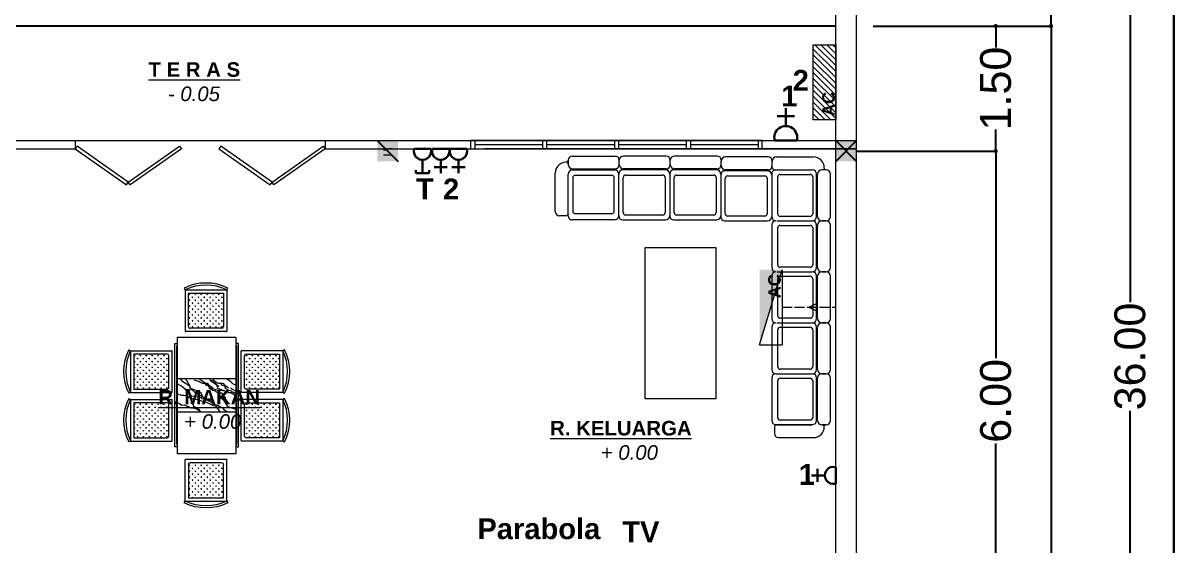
# Model space of a CAD drawing. Header units: millimetres. Extents: x 3154 to 8657, y 46 to 4632.
# Drawn here: x 4047 to 5428, y 2420 to 3047 of the extents above; entities that cross this region are included whole.
import ezdxf

# ---------------------------------------------------------------- set-up
doc = ezdxf.new("R2010")
doc.units = ezdxf.units.MM
doc.linetypes.add('ACAD_ISO02W100', pattern=[15, 12, -3])
doc.layers.add('1', color=7, linetype='Continuous')
for name, color, linetype, lineweight in [('Dimensi', 7, 'Continuous', 5), ('Dinding', 7, 'Continuous', 15), ('lampu', 1, 'Continuous', 30), ('P_N_J', 6, 'Continuous', 9), ('Tangga', 250, 'Continuous', 9), ('TEXT', 7, 'Continuous', 9)]:
    doc.layers.add(name, color=color, linetype=linetype, lineweight=lineweight)
doc.styles.add('kop1', font='swisscl.ttf')
doc.styles.get("Standard").update_dxf_attribs({"font": 'arial.ttf'})
doc.dimstyles.get("Standard").update_dxf_attribs({"dimtxt": 30, "dimasz": 5, "dimexe": 2, "dimexo": 20, "dimgap": 3, "dimtad": 0, "dimlfac": 0.01, "dimzin": 0, "dimdsep": 46, "dimtxsty": 'Standard', "dimblk": 'DOT', "dimcen": 0.09, "dimadec": 0, "dimazin": 0, "dimtfac": 1, "dimtofl": 0, "dimtmove": 0, "dimatfit": 3, "dimldrblk": 'DOT', "dimfxl": 0.18, "dimtolj": 1, "dimtzin": 0, "dimarcsym": 0})

# ---------------------------------------------------------------- blocks, each defined once
blk = doc.blocks.new('_Dot')
at = {"color": 0, "linetype": 'ByBlock', "lineweight": -2}
blk.add_line((-0.5, 0), (-1, 0), dxfattribs=at)
at = {"color": 0, "linetype": 'ByBlock', "const_width": 0.5}
blk.add_lwpolyline([(-0.25, 0, 1), (0.25, 0, 1)], format="xyb", close=True, dxfattribs=at)
blk = doc.blocks.new('*D21')
at = {"layer": 'Defpoints', "color": 0, "transparency": 16777216}
for p in [(5129.9, 3043.4), (5280.6, 3043.4), (5131.5, 843.4)]:
    blk.add_point(p, dxfattribs=at)
at = {"layer": 'Dimensi', "color": 0, "lineweight": -2, "transparency": 16777216}
for p, q in [((5149.9, 3043.4), (5282.6, 3043.4)), ((5280.6, 3038.4), (5280.6, 2009)), ((5280.6, 848.4), (5280.6, 1877.7)), ((5151.5, 843.4), (5282.6, 843.4))]:
    blk.add_line(p, q, dxfattribs=at)
at = {"layer": 'Dimensi', "color": 0, "lineweight": -2, "transparency": 16777216, "xscale": 5, "yscale": 5, "zscale": 5}
for p, rotation in [((5280.6, 3043.4), 90), ((5280.6, 843.4), 270)]:
    blk.add_blockref('_Dot', p, dxfattribs=dict(at, rotation=rotation))
at = {"layer": 'Dimensi', "color": 0, "transparency": 16777216, "insert": (5280.6, 1943.4), "char_height": 37, "attachment_point": 5, "rotation": 90}
blk.add_mtext('\\A1;22.00', dxfattribs=at)
blk = doc.blocks.new('*D25')
at = {"layer": 'Defpoints', "color": 0, "transparency": 16777216}
for p in [(5039.1, 4443.4), (5280.6, 4443.4), (5047.4, 3043.4)]:
    blk.add_point(p, dxfattribs=at)
at = {"layer": 'Dimensi', "color": 0, "lineweight": -2, "transparency": 16777216}
for p, q in [((5059.1, 4443.4), (5282.6, 4443.4)), ((5280.6, 4438.4), (5280.6, 3807)), ((5280.6, 3048.4), (5280.6, 3679.7)), ((5067.4, 3043.4), (5282.6, 3043.4))]:
    blk.add_line(p, q, dxfattribs=at)
at = {"layer": 'Dimensi', "color": 0, "lineweight": -2, "transparency": 16777216, "xscale": 5, "yscale": 5, "zscale": 5}
for p, rotation in [((5280.6, 4443.4), 90), ((5280.6, 3043.4), 270)]:
    blk.add_blockref('_Dot', p, dxfattribs=dict(at, rotation=rotation))
at = {"layer": 'Dimensi', "color": 0, "transparency": 16777216, "insert": (5280.6, 3743.4), "char_height": 37, "attachment_point": 5, "rotation": 90}
blk.add_mtext('\\A1;14.00', dxfattribs=at)
blk = doc.blocks.new('*D28')
at = {"layer": 'Defpoints', "color": 0, "transparency": 16777216}
for p in [(5027.2, 2893.4), (5214.3, 2893.4), (5048.4, 2293.4)]:
    blk.add_point(p, dxfattribs=at)
at = {"layer": 'Dimensi', "color": 0, "lineweight": -2, "transparency": 16777216}
for p, q in [((5047.2, 2893.4), (5216.3, 2893.4)), ((5214.3, 2888.4), (5214.3, 2644.5)), ((5214.3, 2298.4), (5214.3, 2542.3)), ((5068.4, 2293.4), (5216.3, 2293.4))]:
    blk.add_line(p, q, dxfattribs=at)
at = {"layer": 'Dimensi', "color": 0, "lineweight": -2, "transparency": 16777216, "xscale": 5, "yscale": 5, "zscale": 5}
for p, rotation in [((5214.3, 2893.4), 90), ((5214.3, 2293.4), 270)]:
    blk.add_blockref('_Dot', p, dxfattribs=dict(at, rotation=rotation))
at = {"layer": 'Dimensi', "color": 0, "transparency": 16777216, "insert": (5214.3, 2593.4), "char_height": 37, "attachment_point": 5, "rotation": 90}
blk.add_mtext('\\A1;6.00', dxfattribs=at)
blk = doc.blocks.new('*D32')
at = {"layer": 'Defpoints', "color": 0, "transparency": 16777216}
for p in [(5098.5, 3043.4), (5214.3, 3043.4), (5122.9, 2893.4)]:
    blk.add_point(p, dxfattribs=at)
at = {"layer": 'Dimensi', "color": 0, "lineweight": -2, "transparency": 16777216}
for p, q in [((5118.5, 3043.4), (5216.3, 3043.4)), ((5214.3, 3038.4), (5214.3, 3017.6)), ((5214.3, 2898.4), (5214.3, 2919.1)), ((5142.9, 2893.4), (5216.3, 2893.4))]:
    blk.add_line(p, q, dxfattribs=at)
at = {"layer": 'Dimensi', "color": 0, "lineweight": -2, "transparency": 16777216, "xscale": 5, "yscale": 5, "zscale": 5}
for p, rotation in [((5214.3, 3043.4), 90), ((5214.3, 2893.4), 270)]:
    blk.add_blockref('_Dot', p, dxfattribs=dict(at, rotation=rotation))
at = {"layer": 'Dimensi', "color": 0, "transparency": 16777216, "insert": (5214.3, 2968.4), "char_height": 37, "attachment_point": 5, "rotation": 90}
blk.add_mtext('\\A1;1.50', dxfattribs=at)
blk = doc.blocks.new('*D34')
at = {"layer": 'Defpoints', "color": 0, "transparency": 16777216}
for p in [(5158.8, 4443.4), (5375.4, 4443.4), (5180.8, 843.4)]:
    blk.add_point(p, dxfattribs=at)
at = {"layer": 'Dimensi', "color": 0, "lineweight": -2, "transparency": 16777216}
for p, q in [((5178.8, 4443.4), (5377.4, 4443.4)), ((5375.4, 4438.4), (5375.4, 2712)), ((5375.4, 848.4), (5375.4, 2581.3)), ((5200.8, 843.4), (5377.4, 843.4))]:
    blk.add_line(p, q, dxfattribs=at)
at = {"layer": 'Dimensi', "color": 0, "lineweight": -2, "transparency": 16777216, "xscale": 5, "yscale": 5, "zscale": 5}
for p, rotation in [((5375.4, 4443.4), 90), ((5375.4, 843.4), 270)]:
    blk.add_blockref('_Dot', p, dxfattribs=dict(at, rotation=rotation))
at = {"layer": 'Dimensi', "color": 0, "transparency": 16777216, "insert": (5375.4, 2646.7), "char_height": 37, "attachment_point": 5, "rotation": 90}
blk.add_mtext('\\A1;36.00', dxfattribs=at)
blk = doc.blocks.new('meja makan')
h = blk.add_hatch()
h.set_pattern_fill('GRASS', color=251, scale=5, angle=-90, style=0)
h.set_pattern_definition([(360, (-83155.737, -30767.688), (3.535534, 3.535534), [0.9375, -6.133568]), (315, (-83155.737, -30767.688), (3.535534, 3.535534), [0.9375, -4.0625]), (45, (-83155.737, -30767.688), (-3.535534, 3.535534), [0.9375, -4.0625])])
h.paths.add_polyline_path([(-81331, -29913.3), (-81373, -29913.3), (-81373, -29953.3, 0.414214), (-81371, -29955.3), (-81333, -29955.3, 0.414214), (-81331, -29953.3)])
h = blk.add_hatch()
h.set_pattern_fill('GRASS', color=251, scale=5, angle=-90, style=0)
h.set_pattern_definition([(360, (-83097.3116, -30767.688), (3.535534, 3.535534), [0.9375, -6.133568]), (315, (-83097.3116, -30767.688), (3.535534, 3.535534), [0.9375, -4.0625]), (45, (-83097.3116, -30767.688), (-3.535534, 3.535534), [0.9375, -4.0625])])
h.paths.add_polyline_path([(-81272.6, -29913.3), (-81314.6, -29913.3), (-81314.6, -29953.3, 0.414214), (-81312.6, -29955.3), (-81274.6, -29955.3, 0.414214), (-81272.6, -29953.3)])
h = blk.add_hatch()
h.set_pattern_fill('GRASS', color=251, scale=5, style=0)
h.set_pattern_definition([(90, (-80591.478, -31805.083), (-3.535534, 3.535534), [0.9375, -6.133568]), (45, (-80591.478, -31805.083), (-3.535534, 3.535534), [0.9375, -4.0625]), (135, (-80591.478, -31805.083), (-3.535534, -3.535534), [0.9375, -4.0625])])
h.paths.add_polyline_path([(-81445.9, -29980.3), (-81445.9, -30022.3), (-81405.9, -30022.3, 0.414214), (-81403.9, -30020.3), (-81403.9, -29982.3, 0.414214), (-81405.9, -29980.3)])
h = blk.add_hatch()
h.set_pattern_fill('GRASS', color=251, scale=50, style=0)
h.set_pattern_definition([(90, (-82054.9467, -31805.083), (3.535534, 3.535534), [0.9375, -6.133568]), (135, (-82054.9467, -31805.083), (3.535534, 3.535534), [0.9375, -4.0625]), (45, (-82054.9467, -31805.083), (3.535534, -3.535534), [0.9375, -4.0625])])
edge = h.paths.add_edge_path()
edge.add_line((-81200.5, -29980.3), (-81200.5, -30022.3))
edge.add_line((-81200.5, -30022.3), (-81240.5, -30022.3))
edge.add_ellipse((-81240.5, -30020.3), major_axis=(1.41, 1.41), ratio=1, start_angle=135, end_angle=225, ccw=False)
edge.add_line((-81242.5, -30020.3), (-81242.5, -29982.3))
edge.add_ellipse((-81240.5, -29982.3), major_axis=(-1.41, 1.41), ratio=1, start_angle=-45, end_angle=45, ccw=False)
edge.add_line((-81240.5, -29980.3), (-81200.5, -29980.3))
h = blk.add_hatch()
h.set_pattern_fill('GRASS', color=251, scale=50, style=0)
h.set_pattern_definition([(360, (-83155.737, -29233.276), (3.535534, -3.535534), [0.9375, -6.133568]), (45, (-83155.737, -29233.276), (3.535534, -3.535534), [0.9375, -4.0625]), (315, (-83155.737, -29233.276), (-3.535534, -3.535534), [0.9375, -4.0625])])
h.paths.add_polyline_path([(-81331, -30087.7), (-81373, -30087.7), (-81373, -30047.7, -0.414214), (-81371, -30045.7), (-81333, -30045.7, -0.414214), (-81331, -30047.7)])
h = blk.add_hatch()
h.set_pattern_fill('GRASS', color=251, scale=50, style=0)
h.set_pattern_definition([(360, (-83097.3116, -29233.276), (3.535534, -3.535534), [0.9375, -6.133568]), (45, (-83097.3116, -29233.276), (3.535534, -3.535534), [0.9375, -4.0625]), (315, (-83097.3116, -29233.276), (-3.535534, -3.535534), [0.9375, -4.0625])])
h.paths.add_polyline_path([(-81272.6, -30087.7), (-81314.6, -30087.7), (-81314.6, -30047.7, -0.414214), (-81312.6, -30045.7), (-81274.6, -30045.7, -0.414214), (-81272.6, -30047.7)])
at = {"color": 251}
for p, q in [((-81378.1, -29907), (-81377, -29909.3)), ((-81377, -29909.3), (-81327, -29909.3)), ((-81377, -29909.3), (-81377, -29958.8)), ((-81373, -29913.3), (-81331, -29913.3)), ((-81373, -29953.3), (-81373, -29913.3)), ((-81331, -29913.3), (-81331, -29953.3)), ((-81327, -29909.3), (-81325.9, -29907)), ((-81327, -29909.3), (-81327, -29958.8)), ((-81319.7, -29907), (-81318.6, -29909.3)), ((-81318.6, -29909.3), (-81268.6, -29909.3)), ((-81318.6, -29909.3), (-81318.6, -29958.8)), ((-81314.6, -29913.3), (-81272.6, -29913.3)), ((-81314.6, -29953.3), (-81314.6, -29913.3)), ((-81272.6, -29913.3), (-81272.6, -29953.3)), ((-81268.6, -29909.3), (-81267.5, -29907)), ((-81268.6, -29909.3), (-81268.6, -29958.8)), ((-81327.5, -29959.3), (-81376.5, -29959.3)), ((-81333, -29955.3), (-81371, -29955.3)), ((-81269.1, -29959.3), (-81318.1, -29959.3)), ((-81274.6, -29955.3), (-81312.6, -29955.3)), ((-81343.3, -29965.5), (-81343.3, -30035.5)), ((-81303.3, -29965.5), (-81303.3, -30035.5)), ((-81449.9, -29976.3), (-81452.1, -29975.2)), ((-81449.9, -30026.3), (-81449.9, -29976.3)), ((-81449.9, -29976.3), (-81400.4, -29976.3)), ((-81445.9, -30022.3), (-81445.9, -29980.3)), ((-81445.9, -29980.3), (-81405.9, -29980.3)), ((-81403.9, -29982.3), (-81403.9, -30020.3)), ((-81399.9, -29976.8), (-81399.9, -30025.8)), ((-81246.5, -29976.8), (-81246.5, -30025.8)), ((-81196.5, -29976.3), (-81246, -29976.3)), ((-81242.5, -29982.3), (-81242.5, -30020.3)), ((-81200.5, -29980.3), (-81240.5, -29980.3)), ((-81200.5, -30022.3), (-81200.5, -29980.3)), ((-81196.5, -29976.3), (-81194.3, -29975.2)), ((-81196.5, -30026.3), (-81196.5, -29976.3)), ((-81452.1, -30027.5), (-81449.9, -30026.3)), ((-81449.9, -30026.3), (-81400.4, -30026.3)), ((-81405.9, -30022.3), (-81445.9, -30022.3)), ((-81196.5, -30026.3), (-81246, -30026.3)), ((-81240.5, -30022.3), (-81200.5, -30022.3)), ((-81194.3, -30027.5), (-81196.5, -30026.3)), ((-81377, -30091.7), (-81377, -30042.2)), ((-81327.5, -30041.7), (-81376.5, -30041.7)), ((-81327, -30091.7), (-81327, -30042.2)), ((-81318.6, -30091.7), (-81318.6, -30042.2)), ((-81269.1, -30041.7), (-81318.1, -30041.7)), ((-81268.6, -30091.7), (-81268.6, -30042.2)), ((-81373, -30047.7), (-81373, -30087.7)), ((-81333, -30045.7), (-81371, -30045.7)), ((-81331, -30087.7), (-81331, -30047.7)), ((-81314.6, -30047.7), (-81314.6, -30087.7)), ((-81274.6, -30045.7), (-81312.6, -30045.7)), ((-81272.6, -30087.7), (-81272.6, -30047.7)), ((-81378.1, -30093.9), (-81377, -30091.7)), ((-81377, -30091.7), (-81327, -30091.7)), ((-81373, -30087.7), (-81331, -30087.7)), ((-81327, -30091.7), (-81325.9, -30093.9)), ((-81319.7, -30093.9), (-81318.6, -30091.7)), ((-81318.6, -30091.7), (-81268.6, -30091.7)), ((-81314.6, -30087.7), (-81272.6, -30087.7)), ((-81268.6, -30091.7), (-81267.5, -30093.9))]:
    blk.add_line(p, q, dxfattribs=at)
for points in [[(-81393.3, -29965.5), (-81253.3, -29965.5), (-81253.3, -30035.5), (-81393.3, -30035.5), (-81393.3, -29965.5)], [(-81261.5, -29965.5), (-81261.5, -29962.5), (-81385.8, -29962.5), (-81385.8, -29965.5)], [(-81264.5, -29965.5), (-81264.5, -29964.5), (-81382.8, -29964.5), (-81382.8, -29965.5)], [(-81322.7, -29965.5), (-81326.4, -29971.4), (-81326.6, -29974.7), (-81327.9, -29976.4), (-81328.3, -29978.5), (-81329, -29981.1), (-81329.2, -29984.3), (-81329.6, -29988.4), (-81330.7, -29992), (-81331.8, -29996.1), (-81332.8, -29996.9), (-81336.1, -29999.5), (-81337.6, -30001.9), (-81343.3, -30009.4)], [(-81335.6, -29965.5), (-81337.3, -29969.1), (-81339.5, -29971.4), (-81341.2, -29973.8), (-81343.3, -29976.8)], [(-81324.2, -29965.5), (-81331.5, -29987.5), (-81332.2, -29987.7), (-81333.3, -29987.1), (-81343.3, -29992.6)], [(-81332, -29974.2), (-81334.3, -29977.4), (-81336.3, -29979.4), (-81337.8, -29981.1), (-81337.6, -29986.2), (-81338.8, -29989), (-81339.9, -29990.9), (-81340.8, -29993.5), (-81341.2, -29995.2), (-81341.8, -29996.1)], [(-81326.1, -29965.5), (-81326.2, -29966.1), (-81326.6, -29966.7), (-81327, -29968.2), (-81327.3, -29969.7), (-81328.3, -29970.8), (-81329, -29972.3), (-81329.4, -29974.2), (-81330, -29975.3), (-81331.8, -29978.1), (-81333.7, -29978.3), (-81334.8, -29979.4), (-81335.4, -29981.3), (-81335.6, -29982.2), (-81336.9, -29983)], [(-81332.6, -29971.9), (-81330.9, -29969.6), (-81329.2, -29966.6), (-81328.3, -29965.5)], [(-81323.8, -29987.4), (-81323, -29984.6), (-81320.4, -29983.7), (-81319.3, -29982), (-81317.8, -29980.3), (-81315.2, -29978.6), (-81313.1, -29977.7), (-81310.1, -29975.6), (-81306.7, -29965.5)], [(-81334.1, -29985.8), (-81340.3, -29995.7), (-81342.3, -29996.3), (-81343.3, -29997.3)], [(-81320.4, -29977.6), (-81321.3, -29978.9), (-81322.3, -29980.4), (-81323.2, -29981), (-81324.7, -29981.9), (-81325.8, -29981.9), (-81326.2, -29982.5), (-81326, -29983.6), (-81326.2, -29985.1), (-81326.6, -29985.8), (-81327, -29987.3), (-81327.3, -29988.8), (-81328.3, -29989.8), (-81329, -29991.3), (-81329.4, -29993.3), (-81330, -29994.3), (-81331.8, -29997.1), (-81333.7, -29997.3), (-81334.8, -29998.4), (-81335.4, -30000.3), (-81335.6, -30001.2), (-81336.9, -30002.1)], [(-81303.3, -29983.9), (-81305.4, -29985.6), (-81310.5, -29989.1), (-81310.7, -29992.5), (-81312.5, -29995.5), (-81314.4, -29999.8), (-81315.5, -30003), (-81315.7, -30004.5), (-81317.6, -30009.6), (-81319.1, -30017.4), (-81320.4, -30021.4), (-81322.5, -30024.4), (-81323.2, -30027.4), (-81323.4, -30030.4), (-81324.9, -30035.5)], [(-81303.7, -29975.8), (-81306.2, -29979.9), (-81307.7, -29980.1), (-81308.2, -29981.4), (-81308.8, -29982.4), (-81309.2, -29983.7), (-81309.9, -29985.4), (-81311.2, -29987.4), (-81312.5, -29991.9), (-81313.7, -29993.4), (-81315.9, -29996.8), (-81317, -29999.1)], [(-81332, -29993.3), (-81334.3, -29996.5), (-81336.3, -29998.4), (-81337.8, -30000.1), (-81337.6, -30005.3), (-81338.8, -30008.1), (-81339.9, -30010), (-81340.8, -30012.6), (-81341.2, -30014.3), (-81341.8, -30015.1)], [(-81318.3, -30000.3), (-81326.8, -30014.6), (-81329.6, -30017.6), (-81330, -30021), (-81330.3, -30025.5), (-81331.1, -30026.6), (-81332.8, -30028.7), (-81334.3, -30030.6), (-81336.8, -30035.5)], [(-81317.4, -29994.4), (-81318, -29998.5), (-81318.5, -30001.7), (-81318.7, -30003.6), (-81319.1, -30005.8), (-81319.8, -30006.4), (-81320.8, -30007.5)], [(-81320.9, -30004.6), (-81326.9, -30007.5), (-81332.2, -30020.6), (-81333.3, -30020), (-81343.3, -30025.5)], [(-81320.6, -30006.9), (-81321.3, -30010.9), (-81321.7, -30014.1), (-81321.9, -30016.1), (-81322.3, -30018.2), (-81323, -30018.9), (-81332.8, -30028.7)], [(-81315.2, -30035.5), (-81314.6, -30035.1), (-81313.5, -30033), (-81311.8, -30030.9), (-81312, -30027), (-81311, -30024.6), (-81309.7, -30022.1), (-81308.4, -30019.7), (-81308.4, -30017.1), (-81307.5, -30014.1), (-81305.6, -30010.5), (-81303.3, -30008.4)], [(-81303.3, -30007.3), (-81303.5, -30007.7), (-81305.8, -30009), (-81307.8, -30011.6), (-81309.3, -30014.4), (-81310.1, -30016.1), (-81312.7, -30016.9), (-81314, -30019.7)], [(-81334.1, -30020.5), (-81340.3, -30030.4), (-81342.3, -30031), (-81343.3, -30032)], [(-81261.5, -30035.5), (-81261.5, -30038.5), (-81385.8, -30038.5), (-81385.8, -30035.5)], [(-81264.5, -30035.5), (-81264.5, -30036.5), (-81382.8, -30036.5), (-81382.8, -30035.5)]]:
    blk.add_lwpolyline(points, dxfattribs=at)
for centre, radius, start, end in [((-81352, -29959.3), 58.4, 63.4572, 116.5428), ((-81352, -29959.3), 55.9, 63.4572, 116.5428), ((-81293.6, -29959.3), 58.4, 63.4572, 116.5428), ((-81293.6, -29959.3), 55.9, 63.4572, 116.5428), ((-81376.5, -29958.8), 0.5, 180, 270), ((-81371, -29953.3), 2, 180, 270), ((-81333, -29953.3), 2, 270, 0), ((-81327.5, -29958.8), 0.5, 270, 0), ((-81318.1, -29958.8), 0.5, 180, 270), ((-81312.6, -29953.3), 2, 180, 270), ((-81274.6, -29953.3), 2, 270, 0), ((-81269.1, -29958.8), 0.5, 270, 0), ((-81399.9, -30001.3), 58.4, 153.4572, 206.5428), ((-81399.9, -30001.3), 55.9, 153.4572, 206.5428), ((-81405.9, -29982.3), 2, 0, 90), ((-81400.4, -29976.8), 0.5, 0, 90), ((-81405.9, -30020.3), 2, 270, 0), ((-81400.4, -30025.8), 0.5, 270, 0), ((-81376.5, -30042.2), 0.5, 90, 180), ((-81327.5, -30042.2), 0.5, 0, 90), ((-81318.1, -30042.2), 0.5, 90, 180), ((-81269.1, -30042.2), 0.5, 0, 90), ((-81371, -30047.7), 2, 90, 180), ((-81333, -30047.7), 2, 0, 90), ((-81312.6, -30047.7), 2, 90, 180), ((-81274.6, -30047.7), 2, 0, 90), ((-81352, -30041.7), 58.4, 243.4572, 296.5428), ((-81352, -30041.7), 55.9, 243.4572, 296.5428), ((-81293.6, -30041.7), 58.4, 243.4572, 296.5428), ((-81293.6, -30041.7), 55.9, 243.4572, 296.5428)]:
    blk.add_arc(centre, radius, start, end, dxfattribs=at)
at = {"color": 251, "extrusion": (0, 0, -1)}
for centre, major_axis, start_param, end_param in [((-81246, -29976.8), (0.354, 0.354), 3.926991, 5.497787), ((-81240.5, -29982.3), (-1.41, 1.41), 5.497787, 7.068583), ((-81246.6, -30001.3), (39.6, 39.6), 0.322138, 1.248658), ((-81246.6, -30001.3), (-41.3, 41.3), 1.892935, 2.819454), ((-81246, -30025.8), (-0.354, 0.354), 3.926991, 5.497787), ((-81240.5, -30020.3), (1.41, 1.41), 2.356194, 3.926991)]:
    blk.add_ellipse(centre, major_axis=major_axis, ratio=1, start_param=start_param, end_param=end_param, dxfattribs=at)

msp = doc.modelspace()

# ---------------------------------------------------------------- hatches: boundary and pattern name
at = {"linetype": 'ACAD_ISO02W100', "lineweight": 9}
msp.add_hatch(color=1, dxfattribs=at).paths.add_polyline_path([(4931.024, 2660.861), (4931.024, 2750.861), (4958.024, 2750.861)])
at = {"layer": 'Dinding'}
for points in [[(4497.444, 2905.861), (4472.444, 2905.861), (4472.444, 2880.861), (4497.444, 2880.861)], [(5022.444, 2905.861), (5047.444, 2905.861), (5047.444, 2880.861), (5022.444, 2880.861)], [(5047.444, 2905.861), (5022.444, 2905.861), (5022.444, 2880.861), (5047.444, 2880.861)]]:
    msp.add_hatch(color=256, dxfattribs=at).paths.add_polyline_path(points)
at = {"layer": 'P_N_J', "linetype": 'Continuous'}
h = msp.add_hatch(dxfattribs=at)
h.set_pattern_fill('ANSI31', color=1, scale=40, angle=90, style=0)
h.set_pattern_definition([(315, (158353.231, -454708.9685), (3.535533906, 3.535533906), [])])
h.paths.add_polyline_path([(5022.444, 2931.013), (4995.444, 2931.013), (4995.444, 3021.013), (5022.444, 3021.013)])
h.paths.add_polyline_path([(5025.653, 2931.704), (5025.653, 2969.652), (5002.399, 2969.652), (5002.399, 2931.704)], flags=9)

# ---------------------------------------------------------------- linework, layer by layer
at = {"color": 252, "linetype": 'ByBlock'}
for p, q in [((4472.444, 2905.861), (4497.444, 2880.861)), ((5022.444, 2905.861), (5047.444, 2880.861)), ((5047.444, 2905.861), (5022.444, 2880.861))]:
    msp.add_line(p, q, dxfattribs=at)
at = {"color": 1, "lineweight": 9}
for p, q in [((4931.024, 2660.861), (4958.024, 2750.861)), ((4958.024, 2750.861), (4958.024, 2660.861)), ((4931.024, 2660.861), (4958.024, 2660.861))]:
    msp.add_line(p, q, dxfattribs=at)
at = {"linetype": 'ByBlock', "lineweight": 30}
msp.add_lwpolyline([(3154.051, 4632.468), (5428.109, 4632.468), (5428.109, 45.828), (3154.051, 45.828)], close=True, dxfattribs=at)
at = {"layer": '1', "linetype": 'ByBlock'}
msp.add_line((5022.444, 3043.361), (3447.444, 3043.361), dxfattribs=at)
at = {"layer": 'Dinding'}
for p, q in [((5022.444, 2905.861), (5022.444, 4438.361)), ((5047.444, 1684.865), (5047.444, 4443.361)), ((3722.444, 2905.861), (4479.944, 2905.861)), ((4479.944, 2905.861), (5047.444, 2905.861)), ((5022.444, 1684.865), (5022.444, 2905.861)), ((3722.444, 2895.861), (4109.944, 2895.861)), ((4409.944, 2895.861), (5047.444, 2895.861)), ((4479.944, 2894.861), (4483.944, 2894.861)), ((4479.944, 2888.861), (4489.944, 2888.861)), ((4489.944, 2895.861), (4483.944, 2895.861)), ((4483.944, 2894.861), (4483.944, 2895.861)), ((5022.444, 1684.865), (5022.444, 2705.861)), ((5022.444, 1684.865), (5022.444, 2705.861)), ((5022.444, 1684.865), (5022.444, 2705.861)), ((5022.444, 1684.865), (5022.444, 2705.861)), ((5022.444, 1684.865), (5022.444, 2705.861)), ((5022.444, 1684.865), (5022.444, 2705.861)), ((5022.444, 1684.865), (5022.444, 2705.861)), ((5047.444, 1684.865), (5047.444, 2705.861)), ((5047.444, 1684.865), (5047.444, 2705.861)), ((5047.444, 1684.865), (5047.444, 2705.861)), ((5047.444, 1684.865), (5047.444, 2705.861)), ((5047.444, 1684.865), (5047.444, 2705.861)), ((5047.444, 1684.865), (5047.444, 2705.861)), ((5047.444, 1684.865), (5047.444, 2705.861))]:
    msp.add_line(p, q, dxfattribs=at)
at = {"layer": 'Dinding', "linetype": 'Continuous', "lineweight": 9}
for p, q in [((4109.944, 2905.861), (4109.944, 2895.861)), ((4589.301, 2905.861), (4589.301, 2895.861)), ((4670.551, 2900.861), (4589.301, 2900.861)), ((4670.551, 2905.861), (4670.551, 2895.861)), ((4675.551, 2905.861), (4675.551, 2895.861)), ((4756.801, 2900.861), (4675.551, 2900.861)), ((4756.801, 2905.861), (4756.801, 2895.861)), ((4761.801, 2905.861), (4761.801, 2895.861)), ((4843.051, 2900.861), (4761.801, 2900.861)), ((4843.051, 2905.861), (4843.051, 2895.861)), ((4848.051, 2905.861), (4848.051, 2895.861)), ((4929.301, 2900.861), (4848.051, 2900.861)), ((4929.301, 2905.861), (4929.301, 2895.861))]:
    msp.add_line(p, q, dxfattribs=at)
at = {"layer": 'Dinding', "linetype": 'ByBlock'}
msp.add_line((5047.444, 2895.861), (4601.389, 2895.861), dxfattribs=at)
at = {"layer": 'Dinding', "linetype": 'Continuous', "lineweight": 9}
for points in [[(4934.301, 2905.861), (4584.301, 2905.861), (4584.301, 2895.861), (4934.301, 2895.861)], [(4109.944, 2895.861), (4171.38, 2852.842), (4173.674, 2856.119), (4112.238, 2899.137)], [(4237.405, 2895.861), (4175.969, 2852.842), (4173.674, 2856.119), (4235.111, 2899.137)], [(4282.482, 2895.861), (4343.919, 2852.842), (4346.213, 2856.119), (4284.777, 2899.137)], [(4409.944, 2895.861), (4348.507, 2852.842), (4346.213, 2856.119), (4407.649, 2899.137)]]:
    msp.add_lwpolyline(points, close=True, dxfattribs=at)
at = {"layer": 'lampu', "color": 3, "ltscale": 0.1}
for p, q in [((4962.444, 2923.331), (4962.444, 2944.805)), ((4972.951, 2935.107), (4951.937, 2935.107)), ((4949.11, 2905.861), (4975.777, 2905.861))]:
    msp.add_line(p, q, dxfattribs=at)
at = {"layer": 'lampu', "color": 6, "ltscale": 0.1}
for p, q in [((4536.648, 2895.861), (4516.648, 2895.861)), ((4536.648, 2895.861), (4516.648, 2895.861)), ((4558.523, 2895.861), (4538.523, 2895.861)), ((4565.023, 2895.861), (4557.023, 2895.861)), ((4579.773, 2895.861), (4559.773, 2895.861)), ((4564.175, 2884.177), (4564.175, 2885.756)), ((4573.773, 2895.861), (4565.773, 2895.861)), ((4526.648, 2882.758), (4526.648, 2866.652)), ((4540.642, 2873.926), (4556.403, 2873.926)), ((4548.523, 2882.758), (4548.523, 2866.652)), ((4561.892, 2873.926), (4577.653, 2873.926)), ((4569.773, 2882.758), (4569.773, 2866.652)), ((4518.767, 2866.652), (4518.767, 2870.599)), ((4518.767, 2866.652), (4534.528, 2866.652)), ((4534.528, 2866.652), (4534.528, 2870.599)), ((5022.444, 2493.968), (5022.444, 2513.968)), ((5009.341, 2503.968), (4993.235, 2503.968)), ((5000.509, 2511.848), (5000.509, 2496.087))]:
    msp.add_line(p, q, dxfattribs=at)
at = {"layer": 'lampu', "color": 3, "ltscale": 0.1}
msp.add_arc((4962.444, 2909.508), 13.823, 344.702794, 195.297206, dxfattribs=at)
at = {"layer": 'lampu', "color": 6, "ltscale": 0.1}
for centre, start, end in [((4526.648, 2893.125), 164.702794, 15.297206), ((4548.523, 2893.125), 164.702794, 15.297206), ((4569.773, 2893.125), 164.702794, 15.297206), ((5019.708, 2503.968), 74.702794, 285.297206)]:
    msp.add_arc(centre, 10.367, start, end, dxfattribs=at)
at = {"layer": 'P_N_J', "color": 0, "linetype": 'Continuous'}
msp.add_line((4409.944, 2905.861), (4409.944, 2895.861), dxfattribs=at)
at = {"layer": 'P_N_J', "color": 1, "linetype": 'ACAD_ISO02W100'}
for p, q in [((4990.234, 2705.861), (4999.444, 2710.361)), ((4958.024, 2705.861), (5022.444, 2705.861)), ((4990.234, 2705.861), (4999.444, 2701.361))]:
    msp.add_line(p, q, dxfattribs=at)
at = {"layer": 'P_N_J', "color": 1, "linetype": 'Continuous'}
msp.add_lwpolyline([(4995.444, 3021.013), (5022.444, 3021.013), (5022.444, 2931.013), (4995.444, 2931.013)], close=True, dxfattribs=at)
at = {"layer": 'Tangga', "color": 253}
for p, q in [((4706.572, 2887.374), (4757.572, 2887.374)), ((4818.772, 2887.374), (4767.772, 2887.374)), ((4879.972, 2887.374), (4828.972, 2887.374)), ((4941.172, 2886.234), (4890.172, 2886.234)), ((4951.372, 2886.234), (4995.342, 2886.234)), ((4701.445, 2877.174), (4701.445, 2882.274)), ((4701.472, 2882.274), (4701.472, 2877.174)), ((4706.572, 2872.074), (4757.572, 2872.074)), ((4762.672, 2877.174), (4762.672, 2882.274)), ((4818.772, 2872.074), (4767.772, 2872.074)), ((4823.872, 2877.174), (4823.872, 2882.274)), ((4823.872, 2876.034), (4823.872, 2881.134)), ((4879.972, 2872.074), (4828.972, 2872.074)), ((4885.072, 2876.034), (4885.072, 2881.134)), ((4946.272, 2873.754), (4946.272, 2881.134)), ((5008.602, 2872.974), (5008.602, 2870.934)), ((4685.941, 2820.803), (4685.941, 2866.804)), ((4701.5, 2818.76), (4701.5, 2865.739)), ((4701.5, 2818.76), (4701.5, 2865.739)), ((4706.6, 2870.842), (4757.572, 2870.842)), ((4706.835, 2861.131), (4706.835, 2821.262)), ((4753.589, 2864.191), (4709.29, 2864.191)), ((4756.649, 2821.262), (4756.649, 2861.131)), ((4761.999, 2815.605), (4761.996, 2865.742)), ((4818.069, 2870.842), (4767.096, 2870.842)), ((4767.343, 2819.568), (4767.343, 2861.532)), ((4770.403, 2864.592), (4814.702, 2864.592)), ((4817.762, 2861.532), (4817.762, 2819.568)), ((4823.169, 2866.734), (4823.169, 2815.761)), ((4879.269, 2870.842), (4828.296, 2870.842)), ((4828.543, 2819.568), (4828.543, 2861.532)), ((4831.603, 2864.592), (4875.902, 2864.592)), ((4878.962, 2861.532), (4878.962, 2819.568)), ((4884.369, 2866.734), (4884.369, 2815.761)), ((4940.469, 2869.702), (4889.496, 2869.702)), ((4889.743, 2818.428), (4889.743, 2860.392)), ((4941.172, 2870.934), (4890.172, 2870.934)), ((4892.803, 2863.452), (4937.102, 2863.452)), ((4940.162, 2860.392), (4940.162, 2818.428)), ((4945.569, 2865.594), (4945.569, 2814.622)), ((4949.332, 2870.694), (4994.28, 2870.694)), ((4952.756, 2817.988), (4952.756, 2862.287)), ((4955.816, 2865.347), (4991.626, 2865.347)), ((4994.686, 2862.287), (4994.686, 2817.988)), ((4999.38, 2814.622), (4999.38, 2865.594)), ((5000.612, 2814.594), (5000.612, 2865.594)), ((5010.812, 2870.694), (5005.712, 2870.694)), ((5015.912, 2814.594), (5015.912, 2865.594)), ((4709.895, 2818.202), (4753.589, 2818.202)), ((4698.421, 2815.703), (4691.041, 2815.703)), ((4756.901, 2810.661), (4706.608, 2810.661)), ((4767.096, 2810.661), (4818.069, 2810.661)), ((4814.702, 2816.508), (4770.403, 2816.508)), ((4828.296, 2810.661), (4879.269, 2810.661)), ((4875.902, 2816.508), (4831.603, 2816.508)), ((4889.496, 2809.522), (4940.469, 2809.522)), ((4937.102, 2815.368), (4892.803, 2815.368)), ((4945.569, 2804.422), (4945.569, 2753.449)), ((4951.767, 2809.522), (4994.28, 2809.522)), ((4951.767, 2809.522), (4994.28, 2809.522)), ((4991.626, 2814.928), (4955.816, 2814.928)), ((4955.816, 2804.175), (4991.626, 2804.175)), ((4999.38, 2753.449), (4999.38, 2804.422)), ((5000.612, 2753.422), (5000.612, 2804.422)), ((5010.812, 2809.522), (5005.712, 2809.522)), ((5005.712, 2809.494), (5010.812, 2809.494)), ((5015.912, 2753.422), (5015.912, 2804.422)), ((4952.756, 2756.815), (4952.756, 2801.115)), ((4994.686, 2801.115), (4994.686, 2756.815)), ((4951.767, 2748.363), (4994.28, 2748.363)), ((4951.767, 2748.322), (4994.28, 2748.322)), ((4951.767, 2748.322), (4994.28, 2748.322)), ((4991.626, 2753.755), (4955.816, 2753.755)), ((5010.812, 2748.322), (5005.712, 2748.322)), ((5005.712, 2748.294), (5010.812, 2748.294)), ((4945.569, 2743.263), (4945.569, 2692.29)), ((4952.756, 2695.657), (4952.756, 2739.956)), ((4955.816, 2743.016), (4991.626, 2743.016)), ((4994.686, 2739.956), (4994.686, 2695.657)), ((4999.38, 2692.29), (4999.38, 2743.263)), ((5000.612, 2692.263), (5000.612, 2743.263)), ((5015.912, 2692.263), (5015.912, 2743.263)), ((4991.626, 2692.597), (4955.816, 2692.597)), ((4945.569, 2682.104), (4945.569, 2631.131)), ((4951.767, 2687.204), (4994.28, 2687.204)), ((4951.767, 2687.163), (4994.28, 2687.163)), ((4951.767, 2687.163), (4994.28, 2687.163)), ((4952.756, 2634.498), (4952.756, 2678.797)), ((4955.816, 2681.857), (4991.626, 2681.857)), ((4994.686, 2678.797), (4994.686, 2634.498)), ((4999.38, 2631.131), (4999.38, 2682.104)), ((5000.612, 2631.104), (5000.612, 2682.104)), ((5010.812, 2687.163), (5005.712, 2687.163)), ((5005.712, 2687.135), (5010.812, 2687.135)), ((5015.912, 2631.104), (5015.912, 2682.104)), ((4950.664, 2626.031), (4994.275, 2626.031)), ((4950.664, 2626.031), (4994.275, 2626.031)), ((4991.626, 2631.438), (4955.816, 2631.438)), ((5010.812, 2626.004), (5005.712, 2626.004)), ((5005.712, 2625.976), (5010.812, 2625.976)), ((4945.569, 2620.931), (4945.569, 2569.959)), ((4952.756, 2573.325), (4952.756, 2617.624)), ((4955.816, 2620.684), (4991.626, 2620.684)), ((4994.686, 2617.624), (4994.686, 2573.325)), ((4999.38, 2569.959), (4999.38, 2620.931)), ((5000.612, 2569.931), (5000.612, 2620.931)), ((5015.912, 2569.931), (5015.912, 2620.931)), ((4991.626, 2570.265), (4955.816, 2570.265)), ((4948.707, 2561.78), (4948.707, 2554.4)), ((4951.767, 2564.859), (4994.28, 2564.859)), ((4951.767, 2564.84), (4994.28, 2564.84)), ((5010.812, 2564.84), (5005.712, 2564.84)), ((5005.712, 2564.831), (5010.812, 2564.831)), ((5008.602, 2562.56), (5008.602, 2564.831)), ((4953.807, 2549.3), (4995.342, 2549.3))]:
    msp.add_line(p, q, dxfattribs=at)
msp.add_lwpolyline([(4793.934, 2777.473), (4878.677, 2777.473), (4878.677, 2595.74), (4793.934, 2595.74)], close=True, dxfattribs=at)
for centre, radius, start, end in [((4706.572, 2882.274), 5.1, 90, 180), ((4757.572, 2882.274), 5.1, 0, 90), ((4767.772, 2882.274), 5.1, 90, 180), ((4818.772, 2882.274), 5.1, 0, 90), ((4828.972, 2882.274), 5.1, 90, 180), ((4879.972, 2882.274), 5.1, 0, 90), ((4890.172, 2881.134), 5.1, 90, 180), ((4941.172, 2881.134), 5.1, 0, 90), ((4951.372, 2881.134), 5.1, 90, 180), ((4995.342, 2872.974), 13.26, 0, 90), ((4699.201, 2866.804), 13.26, 80.138556, 180), ((4706.572, 2877.174), 5.1, 180, 270), ((4757.572, 2877.174), 5.1, 270, 0), ((4767.772, 2877.174), 5.1, 180, 270), ((4818.772, 2877.174), 5.1, 270, 0), ((4828.972, 2877.174), 5.1, 180, 270), ((4879.972, 2877.174), 5.1, 270, 0), ((4890.172, 2876.034), 5.1, 180, 270), ((4941.172, 2876.034), 5.1, 270, 0), ((4949.332, 2873.754), 3.06, 180, 270), ((4706.6, 2865.742), 5.1, 90, 180), ((4709.895, 2861.131), 3.06, 90, 180), ((4753.589, 2861.131), 3.06, 0, 90), ((4756.896, 2865.742), 5.1, 0, 90), ((4767.096, 2865.742), 5.1, 90, 180), ((4770.403, 2861.532), 3.06, 90, 180), ((4814.702, 2861.532), 3.06, 0, 90), ((4818.069, 2865.742), 5.1, 0, 90), ((4828.296, 2865.742), 5.1, 90, 180), ((4831.603, 2861.532), 3.06, 90, 180), ((4875.902, 2861.532), 3.06, 0, 90), ((4879.269, 2865.742), 5.1, 0, 90), ((4889.496, 2864.602), 5.1, 90, 180), ((4892.803, 2860.392), 3.06, 90, 180), ((4937.102, 2860.392), 3.06, 0, 90), ((4940.469, 2864.602), 5.1, 0, 90), ((4950.215, 2866.028), 4.667, 91.009712, 185.335113), ((4955.816, 2862.287), 3.06, 90, 180), ((4991.626, 2862.287), 3.06, 0, 90), ((4994.28, 2865.594), 5.1, 0, 90), ((5005.712, 2865.594), 5.1, 90, 180), ((5010.812, 2865.594), 5.1, 0, 90), ((4691.041, 2820.803), 5.1, 180, 270), ((4698.455, 2818.745), 3.045, 269.882554, 0.283542), ((4706.854, 2816.353), 5.697, 165.962879, 267.534157), ((4709.895, 2821.262), 3.06, 180, 270), ((4753.589, 2821.262), 3.06, 270, 0), ((4770.403, 2819.568), 3.06, 180, 270), ((4814.702, 2819.568), 3.06, 270, 0), ((4831.603, 2819.568), 3.06, 180, 270), ((4875.902, 2819.568), 3.06, 270, 0), ((4892.803, 2818.428), 3.06, 180, 270), ((4937.102, 2818.428), 3.06, 270, 0), ((4955.816, 2817.988), 3.06, 180, 270), ((4991.626, 2817.988), 3.06, 270, 0), ((4756.901, 2815.761), 5.1, 270, 0), ((4767.096, 2815.761), 5.1, 180, 270), ((4818.069, 2815.761), 5.1, 270, 0), ((4828.296, 2815.761), 5.1, 180, 270), ((4879.269, 2815.761), 5.1, 270, 0), ((4889.496, 2814.622), 5.1, 180, 270), ((4940.469, 2814.622), 5.1, 270, 0), ((4950.669, 2814.622), 5.1, 180, 270), ((4950.669, 2804.422), 5.1, 90, 180), ((4955.816, 2801.115), 3.06, 90, 180), ((4991.626, 2801.115), 3.06, 0, 90), ((4994.28, 2814.622), 5.1, 270, 0), ((4994.28, 2804.422), 5.1, 0, 90), ((5005.712, 2814.594), 5.1, 180, 270), ((5005.712, 2804.422), 5.1, 90, 180), ((5010.812, 2814.594), 5.1, 270, 0), ((5010.812, 2804.422), 5.1, 0, 90), ((4950.669, 2753.449), 5.1, 180, 270), ((4950.669, 2743.263), 5.1, 90, 180), ((4955.816, 2756.815), 3.06, 180, 270), ((4991.626, 2756.815), 3.06, 270, 0), ((4994.28, 2753.449), 5.1, 270, 0), ((4994.28, 2743.263), 5.1, 0, 90), ((5005.712, 2753.422), 5.1, 180, 270), ((5005.712, 2743.263), 5.1, 90, 180), ((5010.812, 2753.422), 5.1, 270, 0), ((5010.812, 2743.263), 5.1, 0, 90), ((4955.816, 2739.956), 3.06, 90, 180), ((4991.626, 2739.956), 3.06, 0, 90), ((4955.816, 2695.657), 3.06, 180, 270), ((4991.626, 2695.657), 3.06, 270, 0), ((4950.669, 2692.29), 5.1, 180, 270), ((4950.669, 2682.104), 5.1, 90, 180), ((4955.816, 2678.797), 3.06, 90, 180), ((4991.626, 2678.797), 3.06, 0, 90), ((4994.28, 2692.29), 5.1, 270, 0), ((4994.28, 2682.104), 5.1, 0, 90), ((5005.712, 2692.263), 5.1, 180, 270), ((5005.712, 2682.104), 5.1, 90, 180), ((5010.812, 2692.263), 5.1, 270, 0), ((5010.812, 2682.104), 5.1, 0, 90), ((4950.669, 2631.131), 5.1, 180, 270), ((4950.669, 2620.931), 5.1, 90, 180), ((4955.816, 2634.498), 3.06, 180, 270), ((4991.626, 2634.498), 3.06, 270, 0), ((4994.28, 2631.131), 5.1, 270, 0), ((4994.28, 2620.931), 5.1, 0, 90), ((5005.712, 2631.104), 5.1, 180, 270), ((5005.712, 2620.931), 5.1, 90, 180), ((5010.812, 2631.104), 5.1, 270, 0), ((5010.812, 2620.931), 5.1, 0, 90), ((4955.816, 2617.624), 3.06, 90, 180), ((4991.626, 2617.624), 3.06, 0, 90), ((4950.669, 2569.959), 5.1, 180, 270), ((4955.816, 2573.325), 3.06, 180, 270), ((4991.626, 2573.325), 3.06, 270, 0), ((4994.28, 2569.959), 5.1, 270, 0), ((5005.712, 2569.931), 5.1, 180, 270), ((5010.812, 2569.931), 5.1, 270, 0), ((4951.767, 2561.78), 3.06, 90, 180), ((4953.807, 2554.4), 5.1, 180, 270), ((4995.342, 2562.56), 13.26, 270, 0)]:
    msp.add_arc(centre, radius, start, end, dxfattribs=at)

# ---------------------------------------------------------------- block references
at = {"layer": 'Tangga', "color": 253, "rotation": 270}
msp.add_blockref('meja makan', (34268.256, -78723.364), dxfattribs=at)

# ---------------------------------------------------------------- texts
at = {"color": 1, "linetype": 'ACAD_ISO02W100', "lineweight": 9, "char_height": 15, "rotation": 90, "style": 'kop1'}
for insert, width, attachment_point in [((5006.149, 2935.454), 29.58578, 1), ((4941.374, 2745.581), 83.57776, 3)]:
    msp.add_mtext('{\\fCentury Gothic|b1|i0|c0|p34;AC}', dxfattribs=dict(at, insert=insert, width=width, attachment_point=attachment_point))
at = {"layer": 'Tangga', "color": 253, "char_height": 17.5, "attachment_point": 1}
for s, insert, width in [('\\pi6.3104;{\\fArial|b1|i0|c0|p34;\\LT E R A S\\P\\pi29.576,t64.576,82.076;\\fArial|b0|i1|c0|p34;\\l- 0.05}', (4191.592, 2999.994), 120.92741), ('\\pi44.95;{\\fArial|b1|i0|c0|p34;\\LR. MAKAN\\P\\pi76.03;\\fArial|b0|i1|c0|p34;\\l+ 0.00}', (4164.692, 2606.581), 232.07754), ('\\pi15.31;{\\fArial|b1|i0|c0|p34;\\LR. KELUARGA\\l\\P\\pi76.03;\\fArial|b0|i1|c0|p34;+ 0.00}', (4664.416, 2569.423), 232.07754)]:
    msp.add_mtext(s, dxfattribs=dict(at, insert=insert, width=width))
at = {"layer": 'TEXT', "char_height": 25, "width": 17.99109, "attachment_point": 1}
for s, insert in [('{\\fArial|b1|i0|c0|p34;2}', (4970.78, 2990.771)), ('{\\fArial|b1|i0|c0|p34;1}', (4957.019, 2971.991)), ('{\\fArial|b1|i0|c0|p34;T}', (4518.759, 2860.494)), ('{\\fArial|b1|i0|c0|p34;2}', (4551.28, 2860.271)), ('{\\fArial|b1|i0|c0|p34;1}', (4977.964, 2517.571)), ('{\\fArial|b1|i0|c0|p34;Parabola}', (4592.468, 2452.396)), ('{\\fArial|b1|i0|c0|p34;TV}', (4766.272, 2448.722))]:
    msp.add_mtext(s, dxfattribs=dict(at, insert=insert))

# ---------------------------------------------------------------- dimensions: what is measured, and where the dimension line sits
at = {"layer": 'Dimensi'}
for base, p1, p2, picture, middle in [((5280.594, 4443.361), (5047.444, 3043.361), (5039.059, 4443.361), '*D25', (5280.594, 3743.361)), ((5214.32, 3043.361), (5122.877, 2893.361), (5098.507, 3043.361), '*D32', (5214.32, 2968.361)), ((5214.32, 2893.361), (5048.394, 2293.361), (5027.189, 2893.361), '*D28', (5214.32, 2593.361))]:
    dim = msp.add_linear_dim(base=base, p1=p1, p2=p2, angle=90, dimstyle='Standard', override={"dimtxt": 37}, dxfattribs=at)
    dim.commit()
    dim.dimension.update_dxf_attribs({"geometry": picture, "text_midpoint": middle})
for base, p1, p2, picture, middle in [((5375.444, 4443.361), (5180.848, 843.361), (5158.801, 4443.361), '*D34', (5375.444, 2646.694)), ((5280.594, 3043.361), (5131.477, 843.361), (5129.882, 3043.361), '*D21', (5280.594, 1943.361))]:
    dim = msp.add_linear_dim(base=base, p1=p1, p2=p2, angle=90, dimstyle='Standard', override={"dimtxt": 37}, dxfattribs=at)
    dim.commit()
    dim.dimension.update_dxf_attribs({"geometry": picture, "text_midpoint": middle, "dimtype": 160})

doc.saveas('drawing.dxf')
